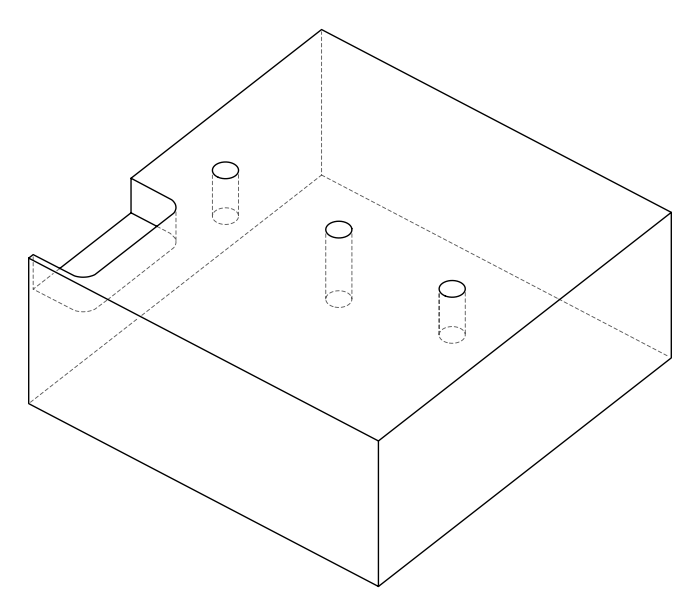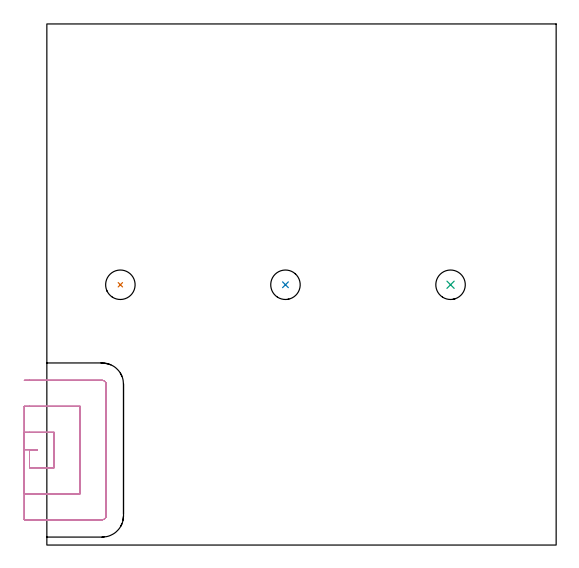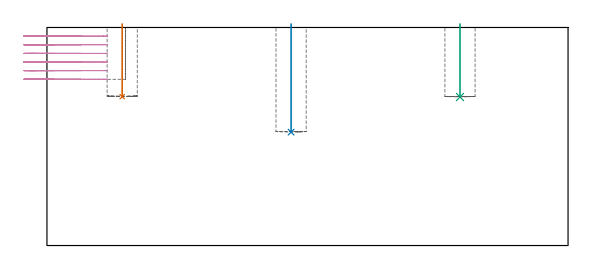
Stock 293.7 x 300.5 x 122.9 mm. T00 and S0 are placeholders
(PLAN: 4 operations, 1 tool changes, 7.6 min)
(1 INDEXABLE_INSERT_DRILL_BLIND_HOLE_FROM_SOLID | STEP1POCKET | NXT0302_005 | 0.17 min | 8797 mm3)
(2 INDEXABLE_INSERT_DRILL_BLIND_HOLE_FROM_SOLID_1 | STEP1POCKET_1 | NXT0302_005 | 0.25 min | 13332 mm3)
(3 INDEXABLE_INSERT_DRILL_BLIND_HOLE_FROM_SOLID_2 | STEP1POCKET_2 | NXT0302_005 | 0.17 min | 8841 mm3)
(4 MILL_SLOT | SLOT_PARTIAL_RECTANGULAR | UGT0201_136 | Follow Part, ap 5, ae 75% | 7 min | 127691 mm3)
(TOOL NXT0302_005 | Index. Insert Drill 17mm [880-D1700L20-05] | D17 PA176 FL85 Z2)
(TOOL UGT0201_136 | Carbide End Mill 20.0 | D20 FL30 Z4)
(OP 1 INDEXABLE_INSERT_DRILL_BLIND_HOLE_FROM_SOLID)
G17 G21 G94 G90
T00 M6
G54
G17 G0 G90 X42.4 Y150.1 S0 M3
G43 Z132.9 H1
G94 G81 G98 Z83.9 F250. R124.9
G80
M5
M2
(OP 2 INDEXABLE_INSERT_DRILL_BLIND_HOLE_FROM_SOLID_1)
G17 G21 G94 G90
T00 M6
G54
G17 G0 G90 X137.6 Y150.1 S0 M3
G43 Z132.9 H1
G94 G81 G98 Z63.9 F250. R124.9
G80
M5
M2
(OP 3 INDEXABLE_INSERT_DRILL_BLIND_HOLE_FROM_SOLID_2)
G17 G21 G94 G90
T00 M6
G54
G17 G0 G90 X232.8 Y150.1 S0 M3
G43 Z132.9 H1
G94 G81 G98 Z83.7 F250. R124.9
G80
M5
M2
(OP 4 MILL_SLOT)
G17 G21 G94 G90
T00 M6
G54
G17 G0 G90 X-13. Y55. S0 M3
G43 Z132.9 H0
Z118.033
G94 G1 X-10. F250.
X-5.8 F500.
Y54.6
X-10.
Y44.6
X4.2
Y65.
X-10.
X-13. F250.
Y29.6
X-10.
X19.2 F500.
Y80.
X-10.
X-13. F250.
Y14.6
X-10.
X31.9 F500.
G3 X34.2 Y16.9 R2.3
G1 Y92.7
G3 X31.9 Y95. R2.3
G1 X-10.
X-13. F250.
G0 Y55. Z113.167
G1 X-10.
X-5.8 F500.
Y54.6
X-10.
Y44.6
X4.2
Y65.
X-10.
X-13. F250.
Y29.6
X-10.
X19.2 F500.
Y80.
X-10.
X-13. F250.
Y14.6
X-10.
X31.9 F500.
G3 X34.2 Y16.9 R2.3
G1 Y92.7
G3 X31.9 Y95. R2.3
G1 X-10.
X-13. F250.
G0 Y55. Z108.3
G1 X-10.
X-5.8 F500.
Y54.6
X-10.
Y44.6
X4.2
Y65.
X-10.
X-13. F250.
Y29.6
X-10.
X19.2 F500.
Y80.
X-10.
X-13. F250.
Y14.6
X-10.
X31.9 F500.
G3 X34.2 Y16.9 R2.3
G1 Y92.7
G3 X31.9 Y95. R2.3
G1 X-10.
X-13. F250.
G0 Y55. Z103.433
G1 X-10.
X-5.8 F500.
Y54.6
X-10.
Y44.6
X4.2
Y65.
X-10.
X-13. F250.
Y29.6
X-10.
X19.2 F500.
Y80.
X-10.
X-13. F250.
Y14.6
X-10.
X31.9 F500.
G3 X34.2 Y16.9 R2.3
G1 Y92.7
G3 X31.9 Y95. R2.3
G1 X-10.
X-13. F250.
G0 Y55. Z98.567
G1 X-10.
X-5.8 F500.
Y54.6
X-10.
Y44.6
X4.2
Y65.
X-10.
X-13. F250.
Y29.6
X-10.
X19.2 F500.
Y80.
X-10.
X-13. F250.
Y14.6
X-10.
X31.9 F500.
G3 X34.2 Y16.9 R2.3
G1 Y92.7
G3 X31.9 Y95. R2.3
G1 X-10.
X-13. F250.
G0 Y55. Z93.7
G1 X-10.
X-5.8 F500.
Y54.6
X-10.
Y44.6
X4.2
Y65.
X-10.
X-13. F250.
Y29.6
X-10.
X19.2 F500.
Y80.
X-10.
X-13. F250.
Y14.6
X-10.
X31.9 F500.
G3 X34.2 Y16.9 R2.3
G1 Y92.7
G3 X31.9 Y95. R2.3
G1 X-10.
X-13. F250.
G0 Z132.9
M5
M2
